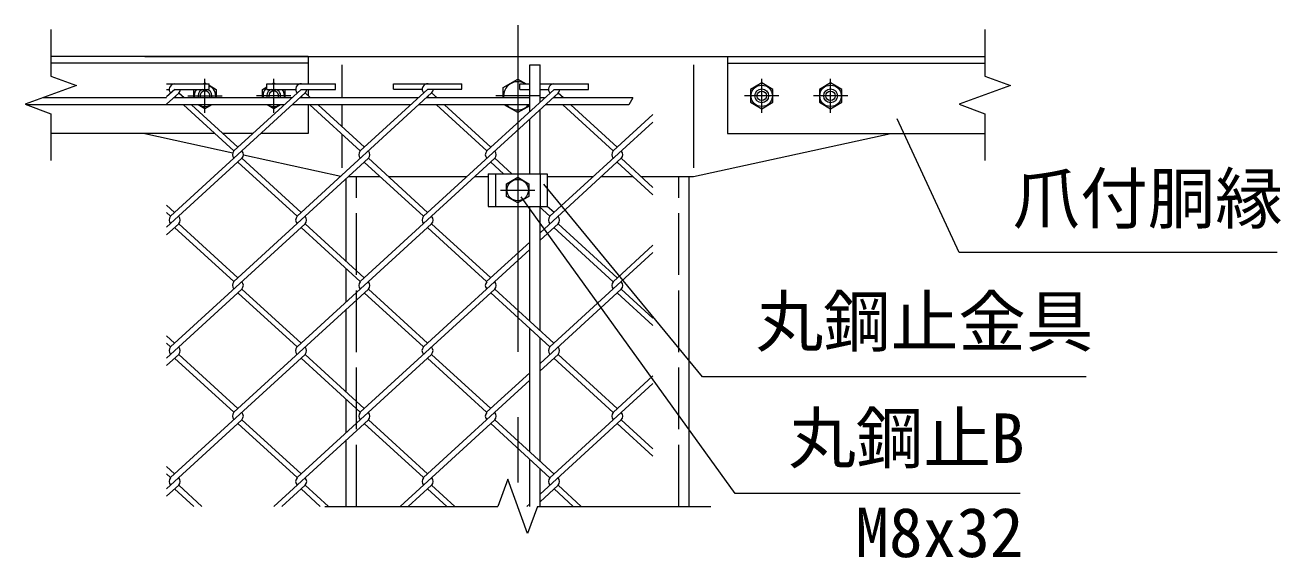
# Model space of a CAD drawing. Units: millimetres at full size; details may follow other scales. Extents: x -12600 to 12600, y -8910 to 8910.
# Drawn here: x 2391 to 6053, y 4292 to 5846 of the extents above; entities that cross this region are included whole.
import ezdxf
from ezdxf.enums import TextEntityAlignment as Align

# ---------------------------------------------------------------- set-up
doc = ezdxf.new("R2010")
doc.units = ezdxf.units.MM
doc.header["$LTSCALE"] = 30
doc.linetypes.add('DASHED', pattern=[7.5, 6, -1.5])
doc.linetypes.add('USER1', pattern=[50.8, 31.75, -6.35, 6.35, -6.35])
for name, color, linetype, lineweight in [('0-0_D-STR-TXT', 7, 'Continuous', 13), ('0-1_D-STR-DIM', 7, 'Continuous', 13), ('0-2_D-BMK', 2, 'USER1', 13), ('0-3_D-STR3', 3, 'Continuous', 13), ('0-4_D-STR1', 1, 'Continuous', 18), ('0-A_D-STR2', 7, 'Continuous', 13)]:
    doc.layers.add(name, color=color, linetype=linetype, lineweight=lineweight)
doc.styles.add('ＭＳ ゴシック', font='')
doc.styles.get('ＭＳ ゴシック').set_extended_font_data('MS Gothic')

msp = doc.modelspace()

# ---------------------------------------------------------------- linework, layer by layer
at = {"layer": '0-0_D-STR-TXT'}
for points in [[(6041.96, 5182.92), (5114.82, 5182.92), (4934, 5572.52)], [(5484.85, 4820.2), (4366.6, 4820.2), (3903.44, 5381.96)], [(5292.22, 4480.35), (4461.78, 4480.35), (3837.31, 5345.48)]]:
    msp.add_lwpolyline(points, dxfattribs=at)
at = {"layer": '0-1_D-STR-DIM'}
for p, q in [((2466.35, 5833.4), (2466.35, 5696.66)), ((5189.16, 5833.4), (5189.16, 5696.66)), ((2466.35, 5696.66), (2541.23, 5669.4)), ((5189.16, 5696.66), (5264.05, 5669.4)), ((2541.23, 5669.4), (2391.46, 5614.89)), ((5264.05, 5669.4), (5114.28, 5614.89)), ((2391.46, 5614.89), (2466.35, 5587.64)), ((4163.14, 5633.4), (4151.59, 5613.4)), ((5114.28, 5614.89), (5189.16, 5587.64)), ((2466.35, 5587.64), (2466.35, 5450.9)), ((5189.16, 5587.64), (5189.16, 5450.9)), ((3798.9, 4521.43), (3770.04, 4442.15)), ((3856.61, 4362.86), (3798.9, 4521.43)), ((3265.25, 4442.15), (3770.04, 4442.15)), ((3885.47, 4442.15), (3856.61, 4362.86)), ((3885.47, 4442.15), (4390.25, 4442.15))]:
    msp.add_line(p, q, dxfattribs=at)
at = {"layer": '0-2_D-BMK'}
for p, q in [((3827.75, 5845.93), (3827.75, 4442.15)), ((2915.89, 5589.65), (2915.89, 5689.65)), ((3116.35, 5589.65), (3116.35, 5689.65)), ((4539.16, 5589.65), (4539.16, 5689.65)), ((4739.62, 5589.65), (4739.62, 5689.65)), ((2865.89, 5639.65), (2965.89, 5639.65)), ((3166.35, 5639.65), (3066.35, 5639.65)), ((3891.5, 5639.65), (3764, 5639.65)), ((4589.16, 5639.65), (4489.16, 5639.65)), ((4789.62, 5639.65), (4689.62, 5639.65)), ((3777.75, 5364.65), (3877.75, 5364.65))]:
    msp.add_line(p, q, dxfattribs=at)
at = {"layer": '0-3_D-STR3'}
for p, q in [((2740.25, 5754.65), (4915.25, 5754.65)), ((3315.25, 5729.65), (3315.25, 5633.4)), ((3862.75, 5729.65), (3892.75, 5729.65)), ((3862.75, 5593.73), (3862.75, 5729.65)), ((3892.75, 5621.21), (3892.75, 5729.65)), ((4340.25, 5729.65), (4340.25, 5429.65)), ((2911.39, 5674.58), (2915.89, 5677.17)), ((2915.89, 5677.17), (2920.38, 5674.58)), ((3111.85, 5674.58), (3116.35, 5677.17)), ((3116.35, 5677.17), (3120.84, 5674.58)), ((3827.75, 5688.72), (3852.25, 5674.58)), ((4539.16, 5677.17), (4506.66, 5658.41)), ((4571.66, 5658.41), (4539.16, 5677.17)), ((4739.62, 5677.17), (4707.12, 5658.41)), ((4772.12, 5658.41), (4739.62, 5677.17)), ((2883.39, 5658.41), (2883.68, 5658.58)), ((2883.39, 5633.4), (2883.39, 5658.41)), ((2927.62, 5670.4), (2948.39, 5658.41)), ((2948.39, 5658.41), (2948.39, 5633.4)), ((3083.85, 5658.41), (3096.25, 5665.57)), ((3083.85, 5633.4), (3083.85, 5658.41)), ((3148.55, 5658.58), (3148.85, 5658.41)), ((3148.85, 5658.41), (3148.85, 5633.4)), ((4506.66, 5658.41), (4506.66, 5620.88)), ((4571.66, 5620.88), (4571.66, 5658.41)), ((4707.12, 5658.41), (4707.12, 5620.88)), ((4772.12, 5620.88), (4772.12, 5658.41)), ((3146.95, 5613.4), (2395.57, 5613.4)), ((2803.85, 5633.4), (2442.31, 5633.4)), ((3168.77, 5633.4), (2823.82, 5633.4)), ((2915.89, 5602.12), (2896.35, 5613.4)), ((2935.42, 5613.4), (2915.89, 5602.12)), ((3116.35, 5602.12), (3096.81, 5613.4)), ((3135.88, 5613.4), (3116.35, 5602.12)), ((3515.58, 5613.4), (3170.04, 5613.4)), ((3537.41, 5633.4), (3191.86, 5633.4)), ((3315.25, 5613.4), (3315.25, 5549.54)), ((3862.75, 5613.4), (3538.67, 5613.4)), ((3862.75, 5633.4), (3560.5, 5633.4)), ((3827.75, 5590.57), (3788.22, 5613.4)), ((3862.75, 5610.78), (3827.75, 5590.57)), ((3906.05, 5633.4), (3892.75, 5633.4)), ((4151.59, 5613.4), (3907.91, 5613.4)), ((4163.14, 5633.4), (3929.73, 5633.4)), ((4506.66, 5620.88), (4539.16, 5602.12)), ((4539.16, 5602.12), (4571.66, 5620.88)), ((4707.12, 5620.88), (4739.62, 5602.12)), ((4739.62, 5602.12), (4772.12, 5620.88)), ((3862.75, 5412.15), (3862.75, 5572.02)), ((3892.75, 5412.15), (3892.75, 5599.51)), ((2740.25, 5529.65), (2996.98, 5473.84)), ((4340.25, 5404.65), (4915.25, 5529.65)), ((3315.25, 5527.83), (3315.25, 5429.65)), ((3027.97, 5467.1), (3311.71, 5405.42)), ((3334.55, 5404.65), (3426.01, 5404.65)), ((3449.69, 5404.65), (3680.1, 5404.65)), ((3703.19, 5404.65), (3741.75, 5404.65)), ((3703.19, 5404.65), (3741.75, 5404.65)), ((3741.75, 5412.15), (3913.75, 5412.15)), ((3741.75, 5412.15), (3741.75, 5317.15)), ((3795.25, 5383.41), (3827.75, 5402.17)), ((3795.25, 5345.88), (3795.25, 5383.41)), ((3827.75, 5402.17), (3860.25, 5383.41)), ((3860.25, 5383.41), (3860.25, 5345.88)), ((3913.75, 5412.15), (3913.75, 5317.15)), ((3913.75, 5404.65), (4048.73, 5404.65)), ((4071.82, 5404.65), (4163.28, 5404.65)), ((4186.97, 5404.65), (4340.25, 5404.65)), ((3827.75, 5327.12), (3795.25, 5345.88)), ((3860.25, 5345.88), (3827.75, 5327.12)), ((3741.75, 5317.15), (3913.75, 5317.15)), ((3862.75, 4982.74), (3862.75, 5317.15)), ((3892.75, 4955.25), (3892.75, 5314.75)), ((3862.75, 4601.6), (3862.75, 4961.04)), ((3892.75, 4574.11), (3892.75, 4933.55)), ((3862.75, 4442.15), (3862.75, 4579.89)), ((3892.75, 4442.15), (3892.75, 4552.4))]:
    msp.add_line(p, q, dxfattribs=at)
at = {"layer": '0-3_D-STR3', "linetype": 'DASHED'}
for p, q in [((3762.75, 5412.15), (3762.75, 5317.15)), ((3892.75, 5412.15), (3892.75, 5317.15))]:
    msp.add_line(p, q, dxfattribs=at)
at = {"layer": '0-3_D-STR3'}
msp.add_lwpolyline([(3785.25, 5633.4), (3785.25, 5664.18), (3827.75, 5688.72)], dxfattribs=at)
for centre, radius in [((4539.16, 5639.65), 31.25), ((4539.16, 5639.65), 20), ((4539.16, 5639.65), 14), ((4739.62, 5639.65), 31.25), ((4739.62, 5639.65), 20), ((4739.62, 5639.65), 14), ((3827.75, 5364.65), 31.25)]:
    msp.add_circle(centre, radius, dxfattribs=at)
for centre, radius, start, end in [((3827.75, 5639.65), 41.25, 57.87216, 188.71474), ((2915.89, 5639.65), 31.25, 142.70925, 191.53696), ((2915.89, 5639.65), 20, 108.79877, 198.20996), ((2915.89, 5639.65), 14, 333.48523, 206.51477), ((2915.89, 5639.65), 20, 341.79004, 71.20123), ((2915.89, 5639.65), 31.25, 348.46304, 67.95846), ((3116.35, 5639.65), 31.25, 130.01174, 191.53696), ((3116.35, 5639.65), 20, 108.79877, 198.20996), ((3116.35, 5639.65), 14, 333.48523, 206.51477), ((3116.35, 5639.65), 20, 341.79004, 71.20123), ((3116.35, 5639.65), 31.25, 348.46304, 37.29075), ((2915.89, 5639.65), 31.25, 237.14012, 302.85988), ((3116.35, 5639.65), 31.25, 237.14012, 302.85988), ((3827.75, 5639.65), 41.25, 219.5212, 320.4788)]:
    msp.add_arc(centre, radius, start, end, dxfattribs=at)
at = {"layer": '0-4_D-STR1'}
for p, q in [((3216.35, 5754.65), (2466.35, 5754.65)), ((3216.35, 5754.65), (3216.35, 5674.58)), ((4439.16, 5754.65), (4439.16, 5529.65)), ((4439.16, 5754.65), (5189.16, 5754.65)), ((3216.35, 5734.65), (2466.35, 5734.65)), ((4439.16, 5734.65), (5189.16, 5734.65)), ((3216.35, 5658.58), (3216.35, 5640.17)), ((3216.35, 5613.4), (3216.35, 5529.65)), ((2944.64, 5529.65), (2466.35, 5529.65)), ((3055.55, 5529.65), (2968.32, 5529.65)), ((3216.35, 5529.65), (3078.64, 5529.65)), ((4439.16, 5529.65), (5189.16, 5529.65)), ((3327.75, 5156.94), (3327.75, 5398.42)), ((4327.75, 4442.15), (4327.75, 5404.65)), ((3327.75, 5038.93), (3327.75, 5135.24)), ((3327.75, 4775.74), (3327.75, 5017.22)), ((3327.75, 4657.73), (3327.75, 4754.04)), ((3327.75, 4442.15), (3327.75, 4636.03))]:
    msp.add_line(p, q, dxfattribs=at)
at = {"layer": '0-4_D-STR1', "linetype": 'DASHED'}
for p, q in [((3357.75, 4442.15), (3357.75, 5404.65)), ((4297.75, 4442.15), (4297.75, 5404.65))]:
    msp.add_line(p, q, dxfattribs=at)
at = {"layer": '0-A_D-STR2'}
for p, q in [((3465.17, 5674.83), (3665.17, 5674.83)), ((3465.17, 5658.83), (3465.17, 5674.83)), ((2803.85, 5674.58), (2927.62, 5674.58)), ((2827.62, 5658.58), (2803.85, 5636.8)), ((2803.85, 5658.58), (2811.55, 5658.58)), ((2839.46, 5647.73), (2803.85, 5615.1)), ((3207.8, 5648), (2815.51, 5288.53)), ((2855.1, 5633.4), (2839.46, 5647.73)), ((3196.25, 5658.58), (3000.09, 5478.83)), ((3096.25, 5674.58), (3296.25, 5674.58)), ((3096.25, 5658.58), (3096.25, 5674.58)), ((3096.25, 5658.58), (3180.19, 5658.58)), ((3576.44, 5648), (3184.15, 5288.53)), ((3196.25, 5658.58), (3296.25, 5658.58)), ((3223.74, 5633.4), (3207.8, 5648)), ((3296.25, 5658.58), (3296.25, 5674.58)), ((3565.17, 5658.83), (3368.73, 5478.83)), ((3465.17, 5658.83), (3549.11, 5658.83)), ((3945.37, 5647.73), (3553.05, 5288.23)), ((3592.38, 5633.4), (3576.44, 5648)), ((3933.53, 5658.58), (3737.37, 5478.83)), ((3833.53, 5674.58), (3862.75, 5674.58)), ((3833.53, 5658.58), (3833.53, 5674.58)), ((3833.53, 5658.58), (3862.75, 5658.58)), ((3892.75, 5674.58), (4033.53, 5674.58)), ((3892.75, 5658.58), (3917.47, 5658.58)), ((3933.53, 5658.58), (4033.53, 5658.58)), ((3961.01, 5633.4), (3945.37, 5647.73)), ((4033.53, 5658.58), (4033.53, 5674.58)), ((2831.41, 5633.4), (2827.62, 5636.88)), ((3000.09, 5478.83), (2853.24, 5613.4)), ((3011.93, 5489.68), (2876.92, 5613.4)), ((3200.05, 5633.4), (3195.96, 5637.15)), ((3368.73, 5478.83), (3221.88, 5613.4)), ((3380.57, 5489.68), (3245.56, 5613.4)), ((3568.69, 5633.4), (3564.6, 5637.15)), ((3737.37, 5478.83), (3590.52, 5613.4)), ((3749.21, 5489.68), (3614.2, 5613.4)), ((3937.33, 5633.4), (3933.53, 5636.88)), ((4106.01, 5478.83), (3959.16, 5613.4)), ((4117.85, 5489.68), (3982.84, 5613.4)), ((4221.87, 5584.99), (4106.01, 5478.83)), ((4221.87, 5563.29), (3921.69, 5288.23)), ((3023.48, 5457.4), (2803.85, 5256.14)), ((3392.12, 5457.4), (2999.83, 5097.93)), ((3195.99, 5299.38), (3023.51, 5457.43)), ((3760.76, 5457.4), (3368.47, 5097.93)), ((3564.89, 5299.08), (3392.12, 5457.4)), ((3810.14, 5412.15), (3760.76, 5457.4)), ((4129.4, 5457.4), (3892.75, 5240.56)), ((4221.87, 5372.67), (4129.4, 5457.4)), ((3184.15, 5288.53), (3011.67, 5446.58)), ((3553.05, 5288.23), (3380.28, 5446.55)), ((3786.46, 5412.15), (3748.92, 5446.55)), ((4221.87, 5350.97), (4117.55, 5446.55)), ((2827.35, 5299.38), (2803.85, 5320.92)), ((3921.69, 5288.23), (3890.14, 5317.15)), ((3933.53, 5299.08), (3913.82, 5317.15)), ((2815.51, 5288.53), (2803.85, 5299.22)), ((2839.19, 5266.83), (2803.85, 5234.44)), ((3207.83, 5266.83), (2815.51, 4907.33)), ((2999.83, 5097.93), (2827.35, 5255.98)), ((3011.67, 5108.78), (2839.19, 5266.83)), ((3576.44, 5266.8), (3184.15, 4907.33)), ((3368.47, 5097.93), (3195.99, 5255.98)), ((3380.31, 5108.78), (3207.83, 5266.83)), ((3737.07, 5097.9), (3565.63, 5255.01)), ((3748.92, 5108.76), (3576.44, 5266.8)), ((3945.08, 5266.8), (3892.75, 5218.86)), ((4106.01, 5097.63), (3933.24, 5255.95)), ((4117.85, 5108.48), (3945.08, 5266.8)), ((3862.75, 5213.07), (3737.07, 5097.9)), ((4221.87, 5203.8), (4106.01, 5097.63)), ((3862.75, 5191.37), (3552.78, 4907.33)), ((4221.87, 5182.64), (3921.39, 4907.31)), ((3023.51, 5076.23), (2803.85, 4874.95)), ((3392.15, 5076.23), (2999.83, 4716.73)), ((3184.15, 4907.33), (3012.7, 5064.43)), ((3195.99, 4918.18), (3023.51, 5076.23)), ((3760.76, 5076.2), (3368.47, 4716.73)), ((3552.78, 4907.33), (3380.31, 5065.38)), ((3564.63, 4918.18), (3392.15, 5076.23)), ((3921.39, 4907.31), (3748.92, 5065.35)), ((3933.24, 4918.16), (3760.76, 5076.2)), ((4129.4, 5076.2), (3892.75, 4859.36)), ((4221.87, 4969.77), (4117.55, 5065.35)), ((4221.87, 4991.47), (4129.4, 5076.2)), ((2827.35, 4918.18), (2803.85, 4939.72)), ((2815.5, 4907.34), (2803.85, 4918.02)), ((2839.19, 4885.63), (2803.85, 4853.24)), ((3207.83, 4885.63), (2815.51, 4526.13)), ((2999.83, 4716.73), (2827.35, 4874.78)), ((3011.67, 4727.58), (2839.19, 4885.63)), ((3576.47, 4885.63), (3184.15, 4526.13)), ((3368.47, 4716.73), (3195.99, 4874.78)), ((3380.31, 4727.58), (3207.83, 4885.63)), ((3737.1, 4716.73), (3564.63, 4874.78)), ((3748.95, 4727.58), (3576.47, 4885.63)), ((3945.08, 4885.6), (3892.75, 4837.66)), ((4106.01, 4716.44), (3933.24, 4874.75)), ((4117.85, 4727.29), (3945.08, 4885.6)), ((3862.75, 4810.17), (3552.78, 4526.13)), ((3862.75, 4831.87), (3737.1, 4716.73)), ((4221.87, 4800.9), (3921.72, 4525.86)), ((4221.87, 4822.6), (4106.01, 4716.44)), ((3023.51, 4695.03), (2803.85, 4493.75)), ((3195.99, 4536.99), (3023.51, 4695.03)), ((3392.15, 4695.03), (3116.17, 4442.15)), ((3564.63, 4536.99), (3392.15, 4695.03)), ((3760.79, 4695.03), (3484.81, 4442.15)), ((3933.56, 4536.71), (3760.79, 4695.03)), ((4129.69, 4694.73), (3892.75, 4477.62)), ((4221.87, 4610.27), (4129.69, 4694.73)), ((3184.15, 4526.13), (3011.67, 4684.18)), ((3552.78, 4526.13), (3380.31, 4684.18)), ((3921.72, 4525.86), (3748.95, 4684.18)), ((4221.87, 4588.57), (4117.85, 4683.88)), ((2827.35, 4536.99), (2803.85, 4558.52)), ((2815.51, 4526.13), (2803.85, 4536.82)), ((2839.19, 4504.43), (2803.85, 4472.05)), ((2907.16, 4442.15), (2839.19, 4504.43)), ((3207.83, 4504.43), (3139.86, 4442.15)), ((3275.8, 4442.15), (3207.83, 4504.43)), ((3576.47, 4504.43), (3508.49, 4442.15)), ((3644.44, 4442.15), (3576.47, 4504.43)), ((3945.4, 4504.16), (3892.75, 4455.92)), ((4013.08, 4442.15), (3945.4, 4504.16)), ((2883.48, 4442.15), (2827.35, 4493.58)), ((3252.12, 4442.15), (3195.99, 4493.58)), ((3620.76, 4442.15), (3564.63, 4493.58)), ((3989.4, 4442.15), (3933.56, 4493.31)), ((3862.75, 4450.13), (3854.04, 4442.15))]:
    msp.add_line(p, q, dxfattribs=at)
for points in [[(3565.17, 5658.83), (3665.17, 5658.83), (3665.17, 5674.83)], [(2827.62, 5658.58), (2927.62, 5658.58), (2927.62, 5674.58)]]:
    msp.add_lwpolyline(points, dxfattribs=at)
for centre, start, end in [((3565.17, 5658.83), 85, 222.5), ((2827.62, 5658.58), 95, 222.5), ((2827.62, 5658.58), 317.5, 0), ((3196.25, 5658.58), 85, 222.5), ((3196.25, 5658.58), 317.5, 0), ((3564.89, 5658.58), 317.5, 0.89905), ((3933.53, 5658.58), 95, 222.5), ((3933.53, 5658.58), 317.5, 0), ((3011.93, 5467.98), 137.5, 222.5), ((3011.93, 5467.98), 317.5, 42.5), ((3380.57, 5467.98), 137.5, 222.5), ((3380.57, 5467.98), 317.5, 42.5), ((3749.21, 5467.98), 137.5, 222.5), ((3749.21, 5467.98), 317.5, 42.5), ((4117.85, 5467.98), 137.5, 222.5), ((4117.85, 5467.98), 317.5, 42.5), ((2827.62, 5277.38), 137.5, 222.5), ((2827.62, 5277.38), 317.5, 42.5), ((3196.25, 5277.38), 137.5, 222.5), ((3196.25, 5277.38), 317.5, 42.5), ((3564.89, 5277.38), 137.5, 222.5), ((3564.89, 5277.38), 317.5, 42.5), ((3933.53, 5277.38), 137.5, 222.5), ((3933.53, 5277.38), 317.5, 42.5), ((3011.67, 5087.08), 137.5, 222.5), ((3011.67, 5087.08), 317.5, 42.5), ((3380.57, 5086.78), 137.5, 222.5), ((3380.57, 5086.78), 317.5, 42.5), ((3749.21, 5086.78), 137.5, 222.5), ((3749.21, 5086.78), 317.5, 42.5), ((4117.85, 5086.78), 137.5, 222.5), ((4117.85, 5086.78), 317.5, 42.5), ((2827.32, 4896.46), 137.5, 222.5), ((2827.32, 4896.46), 317.5, 42.5), ((3195.96, 4896.46), 137.5, 222.5), ((3195.96, 4896.46), 317.5, 42.5), ((3564.6, 4896.46), 137.5, 222.5), ((3564.6, 4896.46), 317.5, 42.5), ((3933.24, 4896.46), 137.5, 222.5), ((3933.24, 4896.46), 317.5, 42.5), ((3011.67, 4705.88), 137.5, 222.5), ((3011.67, 4705.88), 317.5, 42.5), ((3380.57, 4705.58), 137.5, 222.5), ((3380.57, 4705.58), 317.5, 42.5), ((3749.21, 4705.58), 137.5, 222.5), ((3749.21, 4705.58), 317.5, 42.5), ((4117.85, 4705.58), 137.5, 222.5), ((4117.85, 4705.58), 317.5, 42.5), ((2827.64, 4515.01), 137.5, 222.5), ((2827.64, 4515.01), 317.5, 42.5), ((3196.28, 4515.01), 137.5, 222.5), ((3196.28, 4515.01), 317.5, 42.5), ((3564.92, 4515.01), 137.5, 222.5), ((3564.92, 4515.01), 317.5, 42.5), ((3933.56, 4515.01), 137.5, 222.5), ((3933.56, 4515.01), 317.5, 42.5)]:
    msp.add_arc(centre, 16.06, start, end, dxfattribs=at)

# ---------------------------------------------------------------- texts
at = {"layer": '0-0_D-STR-TXT', "style": 'ＭＳ ゴシック'}
for s, p in [('爪付胴縁', (5270.64, 5224.86)), ('丸鋼止金具', (4521.65, 4865.95)), ('丸鋼止B', (4616.85, 4525.72)), ('M8x32', (4811.77, 4251.13))]:
    msp.add_text(s, height=144.3, dxfattribs=at).set_placement(p, align=Align.BOTTOM_LEFT)

doc.saveas('drawing.dxf')
